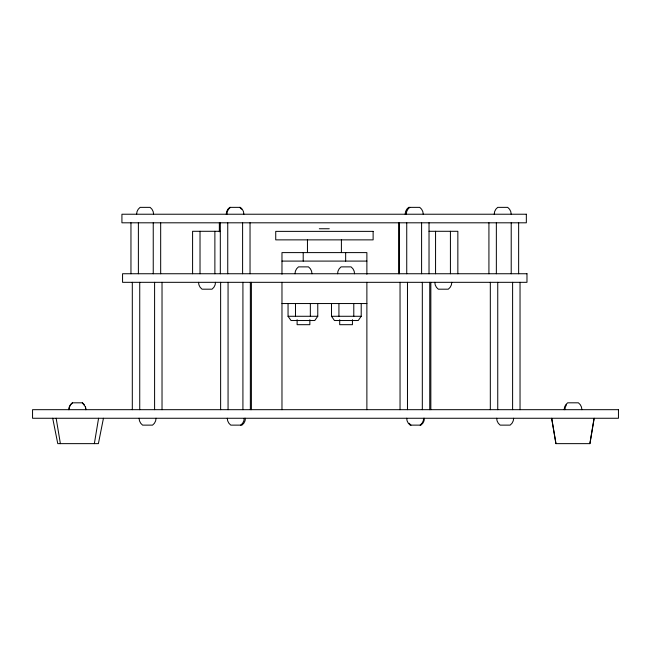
<?xml version="1.0" encoding="UTF-8"?>
<svg xmlns="http://www.w3.org/2000/svg" width="651" height="651" viewBox="0 0 651 651"><rect width="100%" height="100%" fill="white"/><g stroke="black" fill="none" stroke-linecap="round" stroke-linejoin="round"><path stroke-width="0.98" d="M68.843 409.682L69.258 407.054L70.463 404.694L72.342 402.814L82.465 402.814L84.345 404.694M68.982 409.682L69.397 407.054L70.601 404.694L72.481 402.814M136.612 214.228L137.027 211.599L138.232 209.231L140.111 207.36L150.096 207.36L151.976 209.231L153.18 211.599L153.595 214.228M156.053 418.259L155.638 420.88L154.433 423.248L152.554 425.127L142.577 425.127L140.697 423.248L139.493 420.88L139.07 418.259M215.505 282.322L215.09 284.943L213.886 287.311L212.006 289.19L202.03 289.19L200.15 287.311L198.937 284.943L198.522 282.322M226.239 214.228L226.654 211.599L227.866 209.231L229.738 207.36L240.39 207.36L242.262 209.231L243.474 211.599L243.889 214.228M226.906 214.228L227.321 211.599L228.525 209.231L230.405 207.36M244.255 418.259L243.84 420.88L242.636 423.248L240.756 425.127M245.451 418.259L245.036 420.88L243.832 423.248L241.952 425.127L230.771 425.127L228.9 423.248L227.687 420.88L227.272 418.259M294.993 273.745L295.408 271.125L296.612 268.757L298.492 266.877L308.476 266.877L310.356 268.757L311.56 271.125L311.975 273.745M337.576 273.745L337.991 271.125L339.195 268.757L341.075 266.877L351.06 266.877L352.94 268.757L354.144 271.125L354.559 273.745M405.15 214.228L405.565 211.599L406.769 209.231L408.649 207.36L419.74 207.36L421.612 209.231L422.825 211.599L423.24 214.228M406.257 214.228L406.672 211.599L407.876 209.231L409.756 207.36M423.671 418.259L423.256 420.88L422.043 423.248L420.164 425.127M424.444 418.259L424.029 420.88L422.825 423.248L420.945 425.127L410.187 425.127L408.307 423.248L407.103 420.88L406.688 418.259M451.794 282.322L451.379 284.943L450.175 287.311L448.295 289.19L438.31 289.19L436.43 287.311L435.226 284.943L434.811 282.322M494.215 214.228L494.63 211.599L495.834 209.231L497.714 207.36L507.69 207.36L509.57 209.231L510.775 211.599L511.19 214.228M513.647 418.259L513.232 420.88L512.028 423.248L510.148 425.127L500.163 425.127L498.284 423.248L497.079 420.88L496.664 418.259M564.165 409.682L564.58 407.054L565.784 404.694L567.664 402.814L578.397 402.814L580.277 404.694L581.481 407.054L581.896 409.682M564.913 409.682L565.337 407.054L566.541 404.694M94.354 443.64L98.578 418.259M589.863 443.64L593.932 419.236M594.176 418.259L589.944 443.64L555.905 443.64L551.674 418.259L555.978 443.64M103.444 418.259L98.391 443.64L57.768 443.64L52.707 418.259M317.769 303.545L317.769 316.28L314.791 320.528L291.021 320.528L288.051 316.28L288.051 303.545M361.207 303.545L361.207 316.28L358.237 320.528L334.468 320.528L331.497 316.28L331.497 303.545M319.299 228.753L329.276 228.753M220.445 231.292L192.59 231.292L192.59 273.745M429.058 231.292L457.848 231.292L457.848 273.745M281.973 261.092L366.879 261.092M281.973 303.545L366.879 303.545M288.051 316.28L317.769 316.28M331.497 316.28L361.207 316.28M239.723 207.36L241.602 209.231M409.088 423.248L410.968 425.127M82.327 402.814L85.55 407.054L85.965 409.682M56.157 418.259L60.388 443.64M85.411 407.054L85.826 409.682M520.035 282.322L520.035 409.682M518.644 222.805L518.644 273.745M512.606 282.322L512.606 409.682M511.214 222.805L511.214 273.745M497.746 282.322L497.746 409.682M496.355 222.805L496.355 273.745M490.317 282.322L490.317 409.682M488.925 222.805L488.925 273.745M450.419 231.292L450.419 273.745M435.56 231.292L435.56 273.745M430.84 282.322L430.84 409.682M429.75 282.322L429.75 409.682M429.025 222.805L429.025 273.745M422.32 282.322L422.32 409.682M421.596 222.805L421.596 273.745M407.469 282.322L407.469 409.682M406.737 222.805L406.737 273.745M400.04 282.322L400.04 409.682M399.307 222.805L399.307 273.745M398.762 222.805L398.762 273.745M366.879 274.234L366.879 252.604L281.973 252.604L281.973 274.234M366.879 282.322L366.879 409.682M353.786 303.545L353.786 316.28M352.435 319.698L352.435 324.686L339.7 324.686L339.7 319.698M345.657 252.604L345.657 261.092M341.401 239.869L341.401 252.604M338.927 303.545L338.927 316.28M310.34 303.545L310.34 316.28M309.852 319.698L309.852 324.686L297.116 324.686L297.116 319.698M307.451 239.869L307.451 252.604M303.203 252.604L303.203 261.092M295.481 303.545L295.481 316.28M281.973 282.322L281.973 409.682M251.392 282.322L251.392 409.682M250.35 282.322L250.35 409.682M250.033 222.805L250.033 273.745M242.921 282.322L242.921 409.682M242.603 222.805L242.603 273.745M228.062 282.322L228.062 409.682M227.744 222.805L227.744 273.745M220.632 282.322L220.632 409.682M220.315 222.805L220.315 273.745M219.354 222.805L219.354 231.789M214.879 231.292L214.879 273.745M200.02 231.292L200.02 273.745M162.026 282.322L162.026 409.682M160.675 222.805L160.675 273.745M154.596 282.322L154.596 409.682M153.245 222.805L153.245 273.745M139.737 282.322L139.737 409.682M138.386 222.805L138.386 273.745M132.308 282.322L132.308 409.682M130.957 222.805L130.957 273.745M526.342 214.228L121.924 214.228L121.924 222.805L526.342 222.805L526.342 214.228M373.121 231.374L275.731 231.374L275.731 239.869L373.121 239.869L373.121 231.374M526.976 273.745L122.559 273.745L122.559 282.322L526.976 282.322L526.976 273.745M618.45 409.682L32.55 409.682L32.55 418.259L618.45 418.259L618.45 409.682"/></g></svg>
